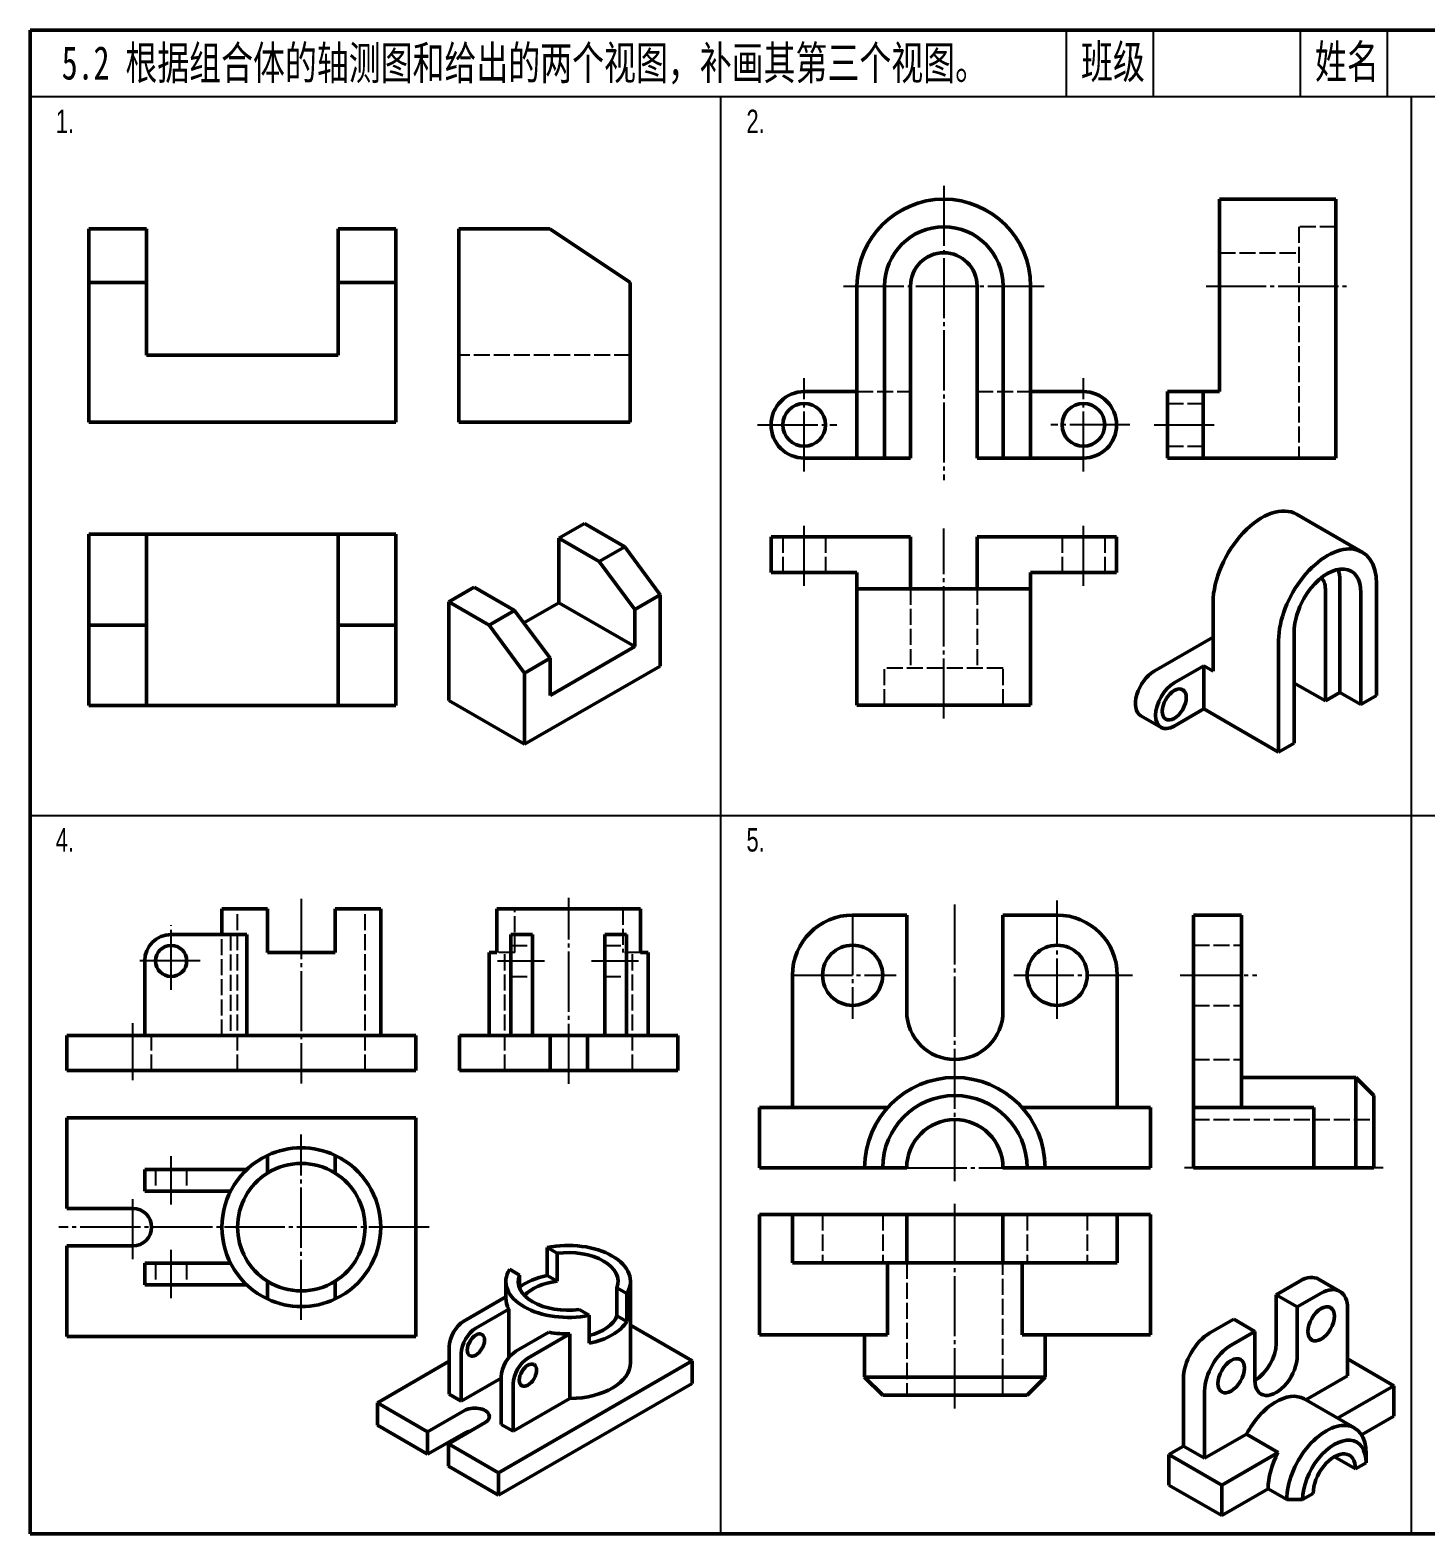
# Model space of a CAD drawing. Header units: millimetres. Extents: x 94 to 2877, y 87 to 1089.
# Drawn here: x 459.7 to 668.5, y 396 to 621 of the extents above; entities that cross this region are included whole.
import ezdxf

# ---------------------------------------------------------------- set-up
doc = ezdxf.new("R2010")
doc.units = ezdxf.units.MM
doc.header["$LTSCALE"] = 0.6
doc.linetypes.add('myCENTER', pattern=[18, 15, -1, 1, -1])
doc.linetypes.add('myHIDDEN', pattern=[5, 4, -1])
for name, color, linetype, lineweight in [('中心线', 7, 'myCENTER', 25), ('标题文字', 7, 'Continuous', 25), ('答案中心线', 1, 'myCENTER', 25), ('答案粗实线', 1, 'Continuous', 50), ('答案虚线', 1, 'myHIDDEN', 25), ('粗实线', 7, 'Continuous', 50), ('细实线', 7, 'Continuous', 25), ('虚线', 7, 'myHIDDEN', 25), ('轴测图', 7, 'Continuous', 50)]:
    doc.layers.add(name, color=color, linetype=linetype, lineweight=lineweight)
doc.styles.add('标题汉字1-5号', font='', dxfattribs={"width": 0.7, "height": 5})
doc.styles.add('标题汉字2-3.5号', font='', dxfattribs={"width": 0.7, "height": 3.5})
doc.styles.get('标题汉字1-5号').set_extended_font_data('SimSun')
doc.styles.get('标题汉字2-3.5号').set_extended_font_data('FZFangSong-Z02')

msp = doc.modelspace()

# ---------------------------------------------------------------- linework, layer by layer
at = {"layer": '中心线'}
for p, q in [((596.363, 597.647), (596.363, 553.632)), ((581.371, 582.655), (611.355, 582.655)), ((635.603, 582.655), (657.018, 582.655)), ((575.485, 554.908), (575.485, 568.855)), ((617.24, 554.908), (617.24, 568.855)), ((568.512, 561.881), (580.341, 561.881)), ((624.214, 561.881), (612.384, 561.881)), ((627.809, 561.881), (637.162, 561.881)), ((500.244, 490.962), (500.244, 463.321)), ((598.017, 448.737), (598.017, 490.737)), ((613.317, 473.037), (613.317, 490.737)), ((582.717, 488.537), (582.717, 473.037)), ((480.763, 477.343), (480.763, 487.013)), ((485.094, 481.675), (475.816, 481.675)), ((573.717, 479.537), (589.217, 479.537)), ((606.817, 479.537), (624.603, 479.537)), ((631.719, 479.537), (643.181, 479.537)), ((475.051, 463.83), (475.051, 472.391)), ((500.244, 427.967), (500.244, 455.726)), ((480.763, 445.254), (480.763, 452.483)), ((590.817, 450.737), (605.217, 450.737)), ((633.719, 450.737), (632.363, 450.737)), ((662.074, 450.737), (660.719, 450.737)), ((475.051, 437.053), (475.051, 446.639)), ((519.367, 441.846), (463.993, 441.846)), ((480.763, 431.21), (480.763, 438.439))]:
    msp.add_line(p, q, dxfattribs=at)
at = {"layer": '答案中心线'}
for p, q in [((575.485, 537.791), (575.485, 547.144)), ((617.24, 537.791), (617.24, 547.144)), ((596.363, 517.935), (596.363, 546.366)), ((540.249, 463.274), (540.249, 491.137)), ((529.613, 481.675), (536.63, 481.675)), ((543.656, 481.675), (550.674, 481.675)), ((598.017, 414.726), (598.017, 445.726))]:
    msp.add_line(p, q, dxfattribs=at)
at = {"layer": '答案粗实线'}
for p, q in [((468.476, 531.928), (468.476, 545.549)), ((477.105, 545.549), (468.476, 545.549)), ((477.105, 545.549), (505.769, 545.549)), ((477.105, 531.928), (477.105, 545.549)), ((514.398, 545.549), (505.769, 545.549)), ((505.769, 545.549), (505.769, 531.928)), ((514.398, 531.928), (514.398, 545.549)), ((575.485, 545.144), (570.512, 545.144)), ((570.512, 545.144), (570.512, 539.791)), ((591.389, 545.144), (575.485, 545.144)), ((591.389, 537.35), (591.389, 545.144)), ((601.336, 545.144), (601.336, 537.35)), ((617.24, 545.144), (601.336, 545.144)), ((622.214, 545.144), (617.24, 545.144)), ((622.214, 545.144), (622.214, 539.791)), ((570.512, 539.791), (575.485, 539.791)), ((575.485, 539.791), (583.371, 539.791)), ((583.371, 539.791), (583.371, 537.35)), ((609.355, 539.791), (617.24, 539.791)), ((609.355, 537.35), (609.355, 539.791)), ((617.24, 539.791), (622.214, 539.791)), ((583.371, 537.35), (583.371, 519.935)), ((583.371, 537.35), (609.355, 537.35)), ((609.355, 537.35), (609.355, 519.935)), ((468.476, 531.928), (468.476, 519.898)), ((477.105, 531.928), (468.476, 531.928)), ((477.105, 519.898), (477.105, 531.928)), ((514.398, 531.928), (505.769, 531.928)), ((505.769, 531.928), (505.769, 519.898)), ((514.398, 519.898), (514.398, 531.928)), ((468.476, 519.898), (477.105, 519.898)), ((505.769, 519.898), (477.105, 519.898)), ((505.769, 519.898), (514.398, 519.898)), ((583.371, 519.935), (609.355, 519.935)), ((568.767, 443.726), (568.767, 425.726)), ((573.717, 443.726), (568.767, 443.726)), ((573.717, 443.726), (573.717, 436.526)), ((573.717, 443.726), (582.717, 443.726)), ((582.717, 443.726), (590.817, 443.726)), ((590.817, 436.526), (590.817, 443.726)), ((590.817, 443.726), (605.217, 443.726)), ((605.217, 443.726), (605.217, 436.526)), ((605.217, 443.726), (613.317, 443.726)), ((613.317, 443.726), (622.317, 443.726)), ((622.317, 443.726), (622.317, 436.526)), ((627.267, 443.726), (622.317, 443.726)), ((627.267, 443.726), (627.267, 425.726)), ((573.717, 436.526), (582.717, 436.526)), ((582.717, 436.526), (590.817, 436.526)), ((587.955, 425.726), (587.955, 436.526)), ((605.217, 436.526), (590.817, 436.526)), ((605.217, 436.526), (613.317, 436.526)), ((608.079, 436.526), (608.079, 425.726)), ((613.317, 436.526), (622.317, 436.526)), ((568.767, 425.726), (587.955, 425.726)), ((584.517, 419.426), (584.517, 425.726)), ((608.079, 425.726), (627.267, 425.726)), ((611.517, 425.726), (611.517, 419.426)), ((584.517, 419.426), (587.217, 416.726)), ((611.517, 419.426), (584.517, 419.426)), ((608.817, 416.726), (611.517, 419.426)), ((587.217, 416.726), (608.817, 416.726))]:
    msp.add_line(p, q, dxfattribs=at)
at = {"layer": '答案粗实线', "extrusion": (0, 1, 0)}
for p, q in [((550.988, 489.496), (529.511, 489.496)), ((529.511, 489.496), (529.511, 482.962)), ((550.988, 482.962), (550.988, 489.496)), ((531.613, 485.625), (534.842, 485.625)), ((531.613, 485.625), (531.613, 481.675)), ((534.842, 481.675), (534.842, 485.625)), ((545.656, 481.675), (545.656, 485.625)), ((548.886, 485.625), (545.656, 485.625)), ((548.886, 485.625), (548.886, 481.675)), ((529.511, 482.962), (528.37, 482.962)), ((528.37, 470.534), (528.37, 482.962)), ((531.613, 481.675), (531.613, 470.534)), ((534.842, 470.534), (534.842, 481.675)), ((545.656, 470.534), (545.656, 481.675)), ((548.886, 481.675), (548.886, 470.534)), ((552.128, 482.962), (550.988, 482.962)), ((552.128, 470.534), (552.128, 482.962)), ((523.905, 465.274), (523.905, 470.534)), ((537.456, 470.534), (523.905, 470.534)), ((537.456, 465.274), (537.456, 470.534)), ((537.456, 470.534), (543.042, 470.534)), ((543.042, 470.534), (543.042, 465.274)), ((556.593, 470.534), (543.042, 470.534)), ((556.593, 465.274), (556.593, 470.534)), ((537.456, 465.274), (523.905, 465.274)), ((543.042, 465.274), (537.456, 465.274)), ((556.593, 465.274), (543.042, 465.274))]:
    msp.add_line(p, q, dxfattribs=at)
at = {"layer": '答案虚线'}
for p, q in [((572.29, 545.144), (572.29, 539.791)), ((578.681, 545.144), (578.681, 539.791)), ((614.045, 545.144), (614.045, 539.791)), ((620.435, 545.144), (620.435, 539.791)), ((591.389, 537.35), (591.389, 525.492)), ((601.336, 537.35), (601.336, 525.492)), ((605.22, 525.492), (587.506, 525.492)), ((587.506, 519.935), (587.506, 525.492)), ((605.22, 519.935), (605.22, 525.492)), ((578.217, 443.726), (578.217, 436.526)), ((587.217, 443.726), (587.217, 436.526)), ((608.817, 443.726), (608.817, 436.526)), ((617.817, 443.726), (617.817, 436.526)), ((590.817, 436.526), (590.817, 416.726)), ((605.217, 416.726), (605.217, 436.526))]:
    msp.add_line(p, q, dxfattribs=at)
at = {"layer": '答案虚线', "extrusion": (0, 1, 0)}
for p, q in [((532.176, 482.962), (532.176, 489.496)), ((548.322, 489.496), (548.322, 482.962)), ((531.613, 484.006), (534.842, 484.006)), ((545.656, 484.006), (548.886, 484.006)), ((532.176, 482.962), (529.511, 482.962)), ((530.711, 465.274), (530.711, 482.962)), ((550.988, 482.962), (548.322, 482.962)), ((549.787, 465.274), (549.787, 482.962)), ((531.613, 479.343), (534.842, 479.343)), ((545.656, 479.343), (548.886, 479.343))]:
    msp.add_line(p, q, dxfattribs=at)
at = {"layer": '粗实线'}
for p, q in [((459.669, 620.952), (459.669, 395.952)), ((769.669, 620.952), (459.669, 620.952)), ((465.151, 444.639), (465.151, 458.19)), ((465.151, 458.19), (517.367, 458.19)), ((517.367, 425.502), (517.367, 458.19)), ((495.164, 449.919), (495.164, 452.585)), ((505.324, 452.585), (505.324, 449.919)), ((476.813, 450.483), (476.813, 447.254)), ((480.763, 450.483), (476.813, 450.483)), ((492.087, 450.483), (480.763, 450.483)), ((476.813, 447.254), (480.763, 447.254)), ((480.763, 447.254), (489.667, 447.254)), ((465.151, 444.639), (475.051, 444.639)), ((465.151, 425.502), (465.151, 439.053)), ((475.051, 439.053), (465.151, 439.053)), ((476.813, 433.21), (476.813, 436.439)), ((476.813, 436.439), (480.763, 436.439)), ((480.763, 436.439), (489.667, 436.439)), ((480.763, 433.21), (476.813, 433.21)), ((492.087, 433.21), (480.763, 433.21)), ((495.164, 431.108), (495.164, 433.773)), ((505.324, 433.773), (505.324, 431.108)), ((517.367, 425.502), (465.151, 425.502)), ((459.669, 395.952), (769.669, 395.952))]:
    msp.add_line(p, q, dxfattribs=at)
at = {"layer": '粗实线', "extrusion": (0, 1, 0)}
for p, q in [((637.603, 582.655), (637.603, 595.647)), ((637.603, 595.647), (655.018, 595.647)), ((655.018, 582.655), (655.018, 595.647)), ((468.476, 591.224), (468.476, 583.194)), ((477.105, 591.224), (468.476, 591.224)), ((477.105, 583.194), (477.105, 591.224)), ((514.398, 591.224), (505.769, 591.224)), ((505.769, 591.224), (505.769, 583.194)), ((514.398, 583.194), (514.398, 591.224)), ((523.794, 591.224), (523.794, 562.285)), ((537.415, 591.224), (523.794, 591.224)), ((537.415, 591.224), (549.445, 583.194)), ((468.476, 583.194), (468.476, 562.285)), ((468.476, 583.194), (477.105, 583.194)), ((477.105, 572.331), (477.105, 583.194)), ((505.769, 583.194), (505.769, 572.331)), ((505.769, 583.194), (514.398, 583.194)), ((514.398, 562.285), (514.398, 583.194)), ((549.445, 583.194), (549.445, 562.285)), ((583.371, 556.908), (583.371, 582.655)), ((587.506, 556.908), (587.506, 582.655)), ((591.389, 582.655), (591.389, 556.908)), ((601.336, 556.908), (601.336, 582.655)), ((605.22, 582.655), (605.22, 556.908)), ((609.355, 582.655), (609.355, 556.908)), ((637.603, 566.855), (637.603, 582.655)), ((655.018, 556.908), (655.018, 582.655)), ((505.769, 572.331), (477.105, 572.331)), ((575.485, 566.855), (583.371, 566.855)), ((609.355, 566.855), (617.24, 566.855)), ((629.809, 566.855), (629.809, 556.908)), ((635.162, 566.855), (629.809, 566.855)), ((635.162, 566.855), (637.603, 566.855)), ((635.162, 556.908), (635.162, 566.855)), ((468.476, 562.285), (514.398, 562.285)), ((549.445, 562.285), (523.794, 562.285)), ((583.371, 556.908), (575.485, 556.908)), ((587.506, 556.908), (583.371, 556.908)), ((591.389, 556.908), (587.506, 556.908)), ((605.22, 556.908), (601.336, 556.908)), ((609.355, 556.908), (605.22, 556.908)), ((617.24, 556.908), (609.355, 556.908)), ((629.809, 556.908), (635.162, 556.908)), ((655.018, 556.908), (635.162, 556.908)), ((495.164, 489.496), (488.364, 489.496)), ((488.364, 485.625), (488.364, 489.496)), ((495.164, 482.962), (495.164, 489.496)), ((512.123, 489.496), (505.324, 489.496)), ((505.324, 489.496), (505.324, 482.962)), ((512.123, 470.534), (512.123, 489.496)), ((582.717, 488.537), (590.817, 488.537)), ((590.817, 474.137), (590.817, 488.537)), ((605.217, 488.537), (613.317, 488.537)), ((605.217, 488.537), (605.217, 474.137)), ((633.719, 488.537), (640.919, 488.537)), ((633.719, 479.537), (633.719, 488.537)), ((640.919, 479.537), (640.919, 488.537)), ((492.087, 485.625), (480.763, 485.625)), ((492.087, 470.534), (492.087, 485.625)), ((476.813, 481.675), (476.813, 470.534)), ((505.324, 482.962), (495.164, 482.962)), ((573.717, 459.737), (573.717, 479.537)), ((622.317, 479.537), (622.317, 459.737)), ((633.719, 459.737), (633.719, 479.537)), ((640.919, 459.737), (640.919, 479.537)), ((465.151, 465.274), (465.151, 470.534)), ((517.367, 470.534), (465.151, 470.534)), ((517.367, 465.274), (517.367, 470.534)), ((517.367, 465.274), (465.151, 465.274)), ((640.919, 464.237), (658.019, 464.237)), ((658.019, 464.237), (658.019, 450.737)), ((660.719, 461.537), (658.019, 464.237)), ((660.719, 450.737), (660.719, 461.537)), ((568.767, 450.737), (568.767, 459.737)), ((568.767, 459.737), (587.955, 459.737)), ((608.079, 459.737), (627.267, 459.737)), ((627.267, 459.737), (627.267, 450.737)), ((633.719, 459.737), (633.719, 450.737)), ((633.719, 459.737), (651.719, 459.737)), ((651.719, 450.737), (651.719, 459.737)), ((584.517, 450.737), (568.767, 450.737)), ((584.517, 450.737), (587.217, 450.737)), ((590.817, 450.737), (587.217, 450.737)), ((608.817, 450.737), (605.217, 450.737)), ((608.817, 450.737), (611.517, 450.737)), ((627.267, 450.737), (611.517, 450.737)), ((633.719, 450.737), (651.719, 450.737)), ((658.019, 450.737), (651.719, 450.737)), ((658.019, 450.737), (660.719, 450.737))]:
    msp.add_line(p, q, dxfattribs=at)
at = {"layer": '粗实线'}
for centre, radius in [((575.485, 561.881), 3.195), ((617.24, 561.881), 3.195), ((480.763, 481.675), 2.331), ((582.717, 479.537), 4.5), ((613.317, 479.537), 4.5)]:
    msp.add_circle(centre, radius, dxfattribs=at)
for centre, radius, start, end in [((596.363, 582.655), 12.992, 0, 180), ((596.363, 582.655), 8.857, 0, 180), ((596.363, 582.655), 4.974, 0, 180), ((575.485, 561.881), 4.974, 90, 270), ((617.24, 561.881), 4.974, 270, 90), ((582.717, 479.537), 9, 90, 180), ((613.317, 479.537), 9, 0, 90), ((480.763, 481.675), 3.95, 90, 180), ((598.017, 474.137), 7.2, 180, 0), ((598.017, 450.737), 13.5, 0, 180), ((598.017, 450.737), 10.8, 0, 180), ((598.017, 450.737), 7.2, 0, 180), ((500.244, 441.846), 11.879, 115.31667, 244.68333), ((500.244, 441.846), 11.879, 64.68333, 115.31667), ((500.244, 441.846), 11.879, 295.31667, 64.68333), ((500.244, 441.846), 9.538, 57.82046, 122.17954), ((500.244, 441.846), 9.538, 122.17954, 237.82046), ((500.244, 441.846), 9.538, 302.17954, 57.82046), ((475.051, 441.846), 2.793, 270, 90), ((500.244, 441.846), 9.538, 237.82046, 302.17954), ((500.244, 441.846), 11.879, 244.68333, 295.31667)]:
    msp.add_arc(centre, radius, start, end, dxfattribs=at)
at = {"layer": '细实线'}
for p, q in [((614.669, 620.952), (614.669, 610.952)), ((627.669, 620.952), (627.669, 610.952)), ((649.669, 620.952), (649.669, 610.952)), ((662.669, 620.952), (662.669, 610.952)), ((769.669, 610.952), (459.669, 610.952)), ((563.002, 395.952), (563.002, 610.952)), ((666.336, 395.952), (666.336, 610.952)), ((459.669, 503.452), (769.669, 503.452))]:
    msp.add_line(p, q, dxfattribs=at)
at = {"layer": '虚线', "extrusion": (0, 1, 0)}
for p, q in [((649.461, 591.512), (649.461, 582.655)), ((655.018, 591.512), (649.461, 591.512)), ((637.603, 587.628), (649.461, 587.628)), ((649.461, 582.655), (649.461, 556.908)), ((549.445, 572.331), (523.794, 572.331)), ((583.371, 566.855), (591.389, 566.855)), ((601.336, 566.855), (609.355, 566.855)), ((629.809, 565.076), (635.162, 565.076)), ((629.809, 558.686), (635.162, 558.686)), ((490.706, 465.274), (490.706, 489.496)), ((509.782, 465.274), (509.782, 489.496)), ((488.364, 470.534), (488.364, 485.625)), ((489.667, 485.625), (489.667, 470.534)), ((633.719, 484.037), (640.919, 484.037)), ((633.719, 475.037), (640.919, 475.037)), ((477.844, 465.274), (477.844, 470.534)), ((633.719, 466.937), (640.919, 466.937)), ((633.719, 457.937), (660.719, 457.937))]:
    msp.add_line(p, q, dxfattribs=at)
at = {"layer": '虚线'}
for p, q in [((478.432, 450.483), (478.432, 447.254)), ((483.094, 450.483), (483.094, 447.254)), ((478.432, 436.439), (478.432, 433.21)), ((483.094, 436.439), (483.094, 433.21))]:
    msp.add_line(p, q, dxfattribs=at)
at = {"layer": '轴测图', "extrusion": (0, 0.816497, 0.57735)}
for p, q in [((542.608, 547.119), (538.794, 544.918)), ((548.627, 543.644), (542.608, 547.119)), ((649.138, 548.508), (658.943, 542.847)), ((538.794, 535.276), (538.794, 544.918)), ((538.794, 544.918), (544.814, 541.442)), ((548.627, 543.644), (544.814, 541.442)), ((553.944, 536.477), (548.627, 543.644)), ((544.814, 541.442), (550.13, 534.275)), ((655.629, 521.835), (655.629, 538.574)), ((661.086, 538.112), (661.086, 521.373)), ((526.127, 537.604), (522.313, 535.402)), ((532.146, 534.128), (526.127, 537.604)), ((550.13, 534.275), (553.944, 536.477)), ((553.944, 525.806), (553.944, 536.477)), ((653.442, 520.572), (653.442, 537.311)), ((658.758, 536.767), (658.758, 520.028)), ((522.313, 535.402), (522.313, 520.634)), ((528.332, 531.927), (522.313, 535.402)), ((532.146, 534.128), (528.332, 531.927)), ((537.463, 526.961), (532.146, 534.128)), ((533.543, 532.245), (538.794, 535.276)), ((550.13, 528.731), (538.794, 535.276)), ((550.13, 534.275), (550.13, 528.731)), ((636.651, 525.054), (636.651, 535.326)), ((528.332, 531.927), (533.649, 524.759)), ((648.784, 514.27), (648.784, 531.009)), ((636.651, 530.121), (627.823, 525.024)), ((646.456, 512.926), (646.456, 529.665)), ((533.649, 524.759), (537.463, 526.961)), ((550.13, 528.731), (537.463, 521.418)), ((537.463, 521.418), (537.463, 526.961)), ((533.649, 514.089), (553.944, 525.806)), ((533.649, 524.759), (533.649, 514.089)), ((630.837, 523.284), (635.276, 525.847)), ((635.276, 525.847), (636.651, 525.054)), ((635.276, 525.847), (635.276, 519.38)), ((653.442, 520.572), (648.784, 523.262)), ((533.649, 514.089), (522.313, 520.634)), ((655.629, 521.835), (653.442, 520.572)), ((658.758, 520.028), (655.629, 521.835)), ((661.086, 521.373), (658.758, 520.028)), ((625.843, 518.361), (628.857, 516.621)), ((635.276, 519.38), (630.837, 516.817)), ((646.456, 512.926), (635.276, 519.38)), ((648.784, 514.27), (646.456, 512.926)), ((537.028, 434.609), (537.028, 438.796)), ((537.028, 438.796), (538.507, 437.942)), ((538.507, 437.942), (538.507, 433.755)), ((532.87, 434.687), (531.391, 435.541)), ((532.87, 432.77), (532.87, 434.687)), ((538.507, 433.755), (537.028, 434.609)), ((530.846, 431.248), (530.846, 433.728)), ((547.466, 432.77), (548.945, 431.916)), ((547.466, 428.583), (547.466, 432.77)), ((549.489, 421.58), (549.489, 433.728)), ((646.073, 431.734), (649.637, 433.792)), ((652.437, 434.069), (655.605, 432.24)), ((530.846, 431.4), (524.567, 427.774)), ((548.945, 431.916), (548.945, 427.729)), ((646.073, 431.734), (649.241, 429.905)), ((646.073, 424.418), (646.073, 431.734)), ((649.241, 429.905), (652.805, 431.963)), ((649.241, 429.905), (649.241, 422.589)), ((526.359, 426.74), (531.299, 429.592)), ((531.299, 422.347), (531.299, 429.592)), ((543.308, 428.661), (541.829, 429.515)), ((543.308, 424.475), (543.308, 428.661)), ((548.945, 427.729), (547.466, 428.583)), ((636.174, 426.019), (639.738, 428.076)), ((642.905, 426.247), (639.738, 428.076)), ((656.765, 429.677), (656.765, 419.617)), ((532.359, 423.275), (537.299, 426.128)), ((540.434, 425.869), (534.151, 422.241)), ((540.434, 416.2), (540.434, 425.869)), ((558.737, 421.829), (549.489, 427.168)), ((639.342, 424.19), (642.905, 426.247)), ((642.905, 418.931), (642.905, 426.247)), ((522.375, 423.978), (522.375, 416.84)), ((511.628, 415.574), (522.375, 421.778)), ((524.167, 415.806), (524.167, 422.944)), ((558.737, 421.829), (529.765, 405.102)), ((558.737, 418.459), (558.737, 421.829)), ((656.765, 422.132), (663.694, 418.131)), ((524.167, 415.806), (530.168, 419.27)), ((530.168, 412.342), (530.168, 419.479)), ((632.214, 409.101), (632.214, 419.16)), ((656.765, 419.617), (650.513, 416.008)), ((522.375, 416.84), (524.167, 415.806)), ((558.737, 418.459), (529.765, 401.732)), ((531.959, 418.445), (531.959, 411.307)), ((635.382, 407.272), (635.382, 417.331)), ((655.265, 413.265), (663.694, 418.131)), ((663.694, 418.131), (663.694, 413.559)), ((511.628, 412.203), (511.628, 415.574)), ((519.147, 411.233), (511.628, 415.574)), ((519.147, 411.233), (524.64, 414.404)), ((531.959, 411.307), (540.434, 416.2)), ((650.273, 416.147), (657.797, 411.803)), ((519.147, 407.863), (511.628, 412.203)), ((527.74, 412.615), (522.246, 409.443)), ((530.168, 412.342), (531.959, 411.307)), ((663.694, 413.559), (658.85, 410.762)), ((519.147, 407.863), (519.147, 411.233)), ((524.64, 411.034), (519.147, 407.863)), ((641.646, 410.889), (635.382, 407.272)), ((646.398, 408.145), (641.646, 410.889)), ((522.246, 409.443), (522.246, 406.073)), ((529.765, 405.102), (522.246, 409.443)), ((632.214, 409.101), (630.036, 407.843)), ((630.036, 407.843), (630.036, 403.271)), ((630.036, 407.843), (637.956, 403.271)), ((632.214, 409.101), (635.382, 407.272)), ((637.956, 403.271), (646.398, 408.145)), ((657.953, 405.672), (654.785, 407.5)), ((659.537, 406.586), (659.537, 407.958)), ((529.765, 401.732), (522.246, 406.073)), ((529.765, 401.732), (529.765, 405.102)), ((659.537, 406.586), (657.953, 405.672)), ((630.036, 403.271), (637.956, 398.699)), ((637.956, 398.699), (637.956, 403.271)), ((644.885, 402.699), (637.956, 398.699)), ((647.657, 401.099), (644.885, 402.699)), ((647.657, 401.099), (650.033, 401.099)), ((651.617, 402.014), (650.033, 401.099))]:
    msp.add_line(p, q, dxfattribs=at)
at = {"layer": '轴测图'}
for centre, major_axis, start_param, end_param in [((643.966, 539.549), (5.173, 8.959), 0, 2.3561945), ((653.771, 533.888), (5.173, 8.959), 5.4977871, 8.6393798), ((653.771, 533.888), (3.526, 6.108), 5.4977871, 8.6393798), ((650.642, 535.695), (3.526, 6.108), 5.4977871, 5.823515), ((650.642, 535.695), (1.98, 3.43), 5.4977871, 6.1800128), ((627.823, 521.791), (1.98, 3.43), 0.7853982, 3.1415927), ((630.837, 520.051), (1.98, 3.43), 0.7853982, 3.9269908), ((540.168, 433.728), (9.321, 0), 5.9396465, 8.1975205), ((540.168, 433.728), (7.484, 0), 6.0594262, 8.0777408), ((540.168, 433.728), (9.321, 0), 2.7980538, 5.0559278), ((540.168, 433.728), (7.484, 0), 2.9178335, 4.9361481), ((540.168, 429.542), (9.321, 0), 1.9143352, 2.4701344), ((649.637, 429.219), (2.8, 4.85), 0, 0.7853982), ((540.168, 429.542), (7.484, 0), 1.7945555, 2.6358986), ((652.805, 427.39), (2.8, 4.85), 5.4977871, 7.0685835), ((540.168, 431.248), (9.321, 0), 3.1415927, 3.4544077), ((524.567, 425.243), (-1.55, -2.684), 3.9269908, 5.4977871), ((540.168, 429.542), (7.484, 0), 5.1452713, 6.0594262), ((540.168, 429.542), (9.321, 0), 5.0559278, 5.9396465), ((526.359, 424.209), (1.55, 2.684), 0.7853982, 2.3561945), ((540.168, 431.248), (9.321, 0), 4.3995739, 4.7409551), ((636.174, 421.446), (2.8, 4.85), 0.7853982, 2.3561945), ((524.567, 425.243), (0.915, 1.584), 4.5089954, 4.9157826), ((532.359, 420.745), (1.55, 2.684), 0.7853982, 2.3561945), ((639.342, 419.617), (2.8, 4.85), 0.7853982, 2.3561945), ((642.905, 422.589), (-2.24, -3.88), 0.7853982, 2.3561945), ((534.151, 419.71), (-1.55, -2.684), 3.9269908, 5.4977871), ((540.168, 421.58), (9.321, 0), 4.7409551, 6.2831853), ((646.073, 420.76), (-2.24, -3.88), 5.4977871, 8.6393798), ((532.359, 420.745), (0.915, 1.584), 4.5089954, 4.9157826), ((646.073, 408.872), (4.2, 7.275), 0, 1.6264668), ((526.19, 413.509), (2.192, 0), 5.4977871, 8.6393798), ((653.597, 404.528), (4.2, 7.275), 5.4977871, 8.6393798), ((526.19, 410.139), (2.192, 0), 1.8682549, 2.3561945), ((654.785, 403.843), (3.36, 5.82), 5.4977871, 8.6393798), ((650.825, 406.129), (4.2, 7.275), 1.6264668, 2.3561945), ((654.785, 403.843), (2.24, 3.88), 5.4977871, 8.6393798)]:
    msp.add_ellipse(centre, major_axis=major_axis, ratio=0.5773503, start_param=start_param, end_param=end_param, dxfattribs=at)
for centre, major_axis in [((630.837, 520.051), (1.272, 2.203)), ((652.805, 427.39), (1.4, 2.425)), ((526.359, 424.209), (0.915, 1.584)), ((534.151, 419.71), (0.915, 1.584)), ((639.342, 419.617), (1.4, 2.425))]:
    msp.add_ellipse(centre, major_axis=major_axis, ratio=0.5773503, dxfattribs=at)

# ---------------------------------------------------------------- texts
at = {"layer": '标题文字', "width": 0.7}
for s, height, style, p in [('5.2 根据组合体的轴测图和给出的两个视图，补画其第三个视图。', 5, '标题汉字1-5号', (464.403, 613.551)), ('班级', 5, '标题汉字1-5号', (616.894, 613.717)), ('姓名', 5, '标题汉字1-5号', (651.894, 613.717)), ('1.', 3.5, '标题汉字2-3.5号', (463.506, 605.546)), ('2.', 3.5, '标题汉字2-3.5号', (566.84, 605.546)), ('4.', 3.5, '标题汉字2-3.5号', (463.506, 498.046)), ('5.', 3.5, '标题汉字2-3.5号', (566.84, 498.046))]:
    msp.add_text(s, height=height, dxfattribs=dict(at, style=style)).set_placement(p)

doc.saveas('drawing.dxf')
